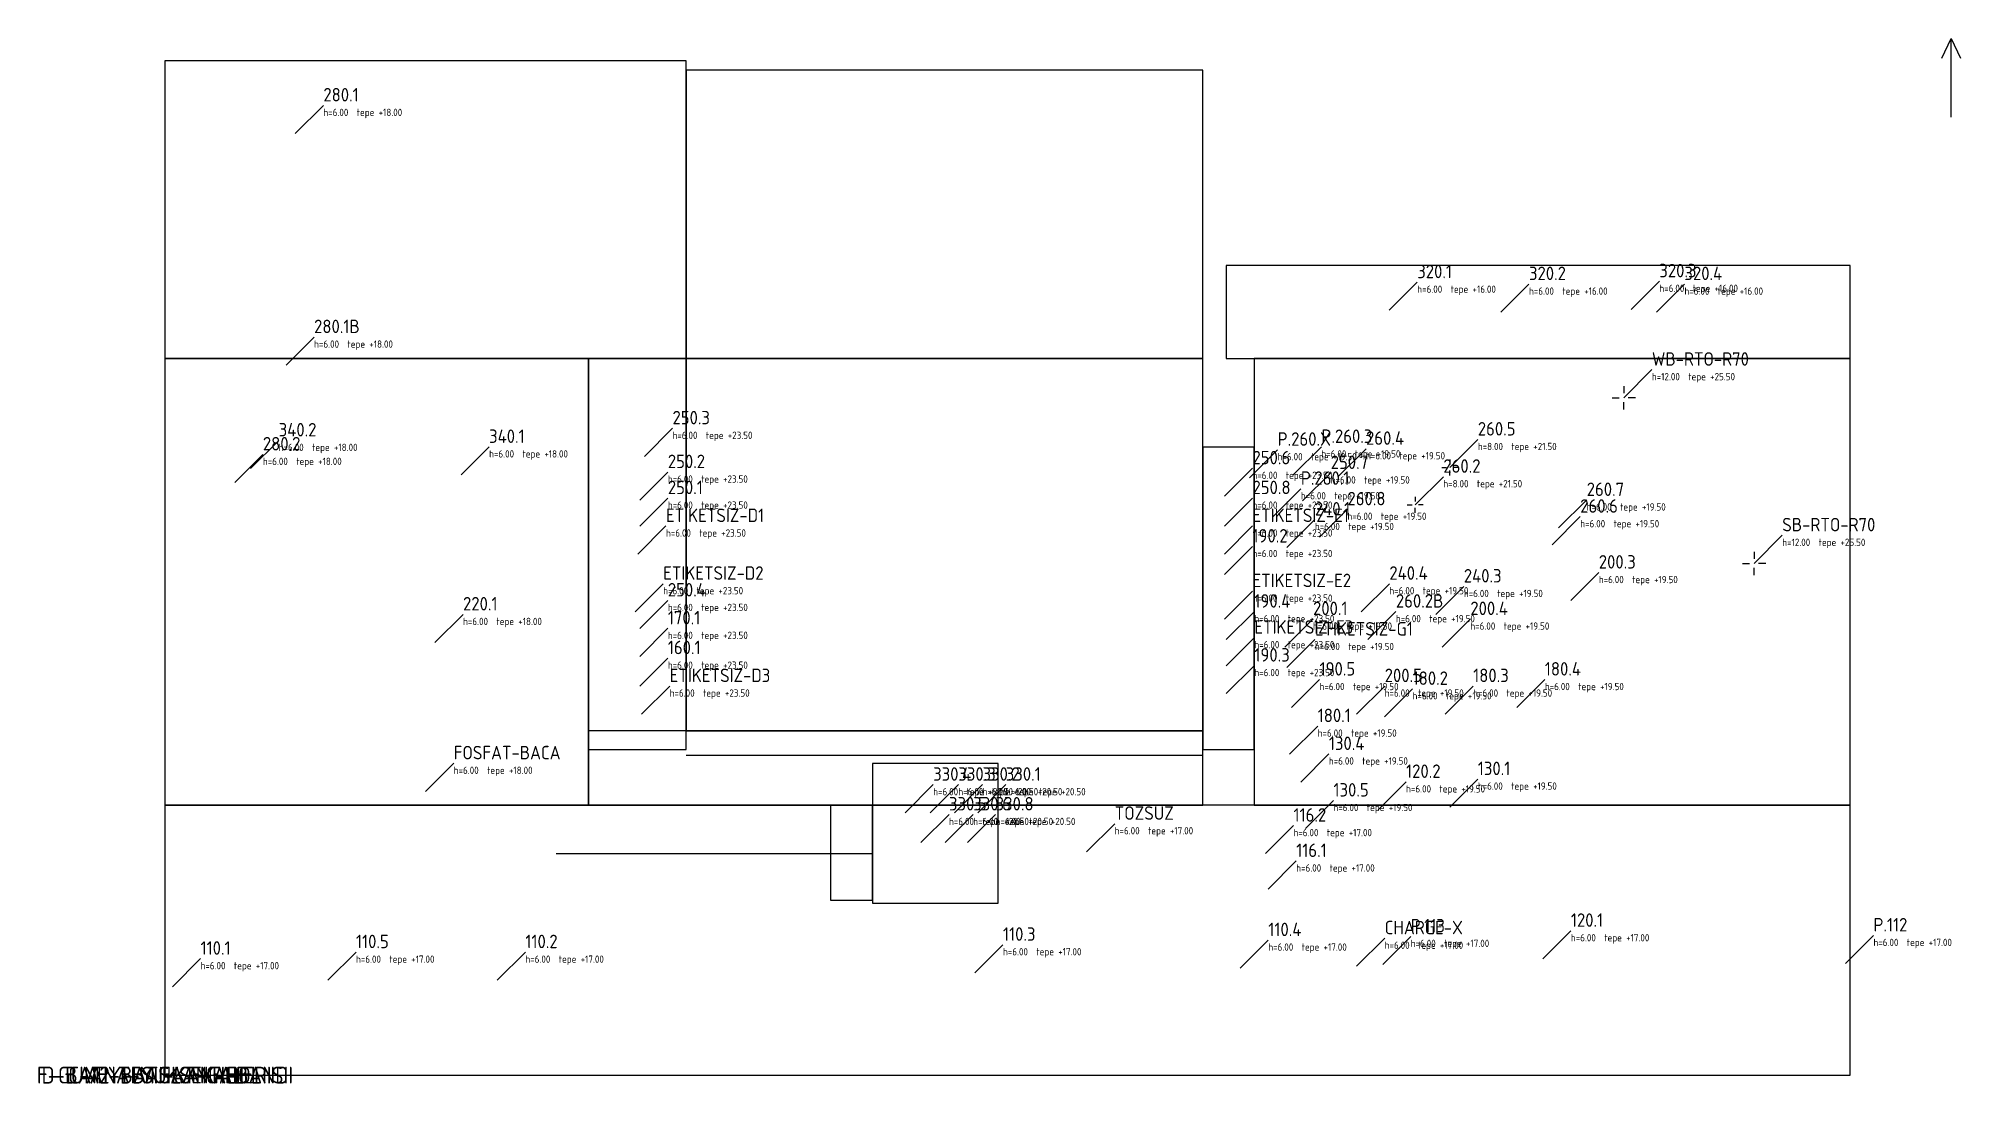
# Model space of a CAD drawing. Header units: metres. Extents: x -23 to 320, y -2 to 185.
import ezdxf
from ezdxf.enums import TextEntityAlignment as Align

# ---------------------------------------------------------------- set-up
doc = ezdxf.new("R2010")
doc.units = ezdxf.units.M
for name, color, linetype in [('00-SINIR', 8, 'Continuous'), ('01-EKSEN', 8, 'Continuous'), ('13-KORKULUK', 31, 'Continuous'), ('16-KOPRU-BORU-HATTI', 33, 'Continuous'), ('20-BACA-260', 150, 'Continuous'), ('20-BACA-RTO', 1, 'Continuous'), ('30-BACA-KODU', 7, 'Continuous'), ('31-KILAVUZ-CIZGI', 8, 'Continuous')]:
    doc.layers.add(name, color=color, linetype=linetype)
doc.styles.add('ANNOT', font='isocp.shx')

# ---------------------------------------------------------------- blocks, each defined once
blk = doc.blocks.new('BACA_260_D1100_H8000')
at = {"layer": '20-BACA-260'}
for p, q in [((-1.43, 0, 0.18), (-0.55, 0, 4.4)), ((0, 1.43, 0.18), (0, 0.55, 4.4)), ((1.43, 0, 0.18), (0.55, 0, 4.4)), ((0, -1.43, 0.18), (0, -0.55, 4.4))]:
    blk.add_line(p, q, dxfattribs=at)
blk = doc.blocks.new('BACA_RTO_D1600_H12000')
at = {"layer": '20-BACA-RTO'}
for p, q in [((-2.08, 0, 0.18), (-0.8, 0, 6.6)), ((0, 2.08, 0.18), (0, 0.8, 6.6)), ((2.08, 0, 0.18), (0.8, 0, 6.6)), ((0, -2.08, 0.18), (0, -0.8, 6.6))]:
    blk.add_line(p, q, dxfattribs=at)

msp = doc.modelspace()

# ---------------------------------------------------------------- linework, layer by layer
at = {"layer": '00-SINIR'}
for points in [[(0, 127.63), (92.82, 127.63), (92.82, 180.67), (0, 180.67)], [(92.82, 127.63), (184.81, 127.63), (184.81, 179.01), (92.82, 179.01)], [(188.96, 127.63), (300.01, 127.63), (300.01, 144.2), (188.96, 144.2)], [(0, 48.07), (75.42, 48.07), (75.42, 127.63), (0, 127.63)], [(75.42, 58.01), (92.82, 58.01), (92.82, 127.63), (75.42, 127.63)], [(92.82, 61.33), (184.81, 61.33), (184.81, 127.63), (92.82, 127.63)], [(193.93, 48.07), (300.01, 48.07), (300.01, 127.63), (193.93, 127.63)], [(184.81, 58.01), (193.93, 58.01), (193.93, 111.88), (184.81, 111.88)], [(75.42, 48.07), (184.81, 48.07), (184.81, 61.33), (75.42, 61.33)], [(0, 0), (300.01, 0), (300.01, 48.07), (0, 48.07)]]:
    msp.add_lwpolyline(points, close=True, dxfattribs=at)
at = {"layer": '01-EKSEN'}
for points in [[(316.33, 181.17, 0), (318.01, 184.67, 0), (319.69, 181.17, 0)], [(318.01, 170.67, 0), (318.01, 184.67, 0)]]:
    msp.add_polyline3d(points, dxfattribs=at)
at = {"layer": '13-KORKULUK'}
for p, q in [((125.97, 55.53, 14.5), (125.97, 55.53, 15.6)), ((125.97, 55.53, 14.5), (125.97, 55.53, 15.6)), ((129.17, 55.53, 14.5), (129.17, 55.53, 15.6)), ((132.36, 55.53, 14.5), (132.36, 55.53, 15.6)), ((135.56, 55.53, 14.5), (135.56, 55.53, 15.6)), ((138.76, 55.53, 14.5), (138.76, 55.53, 15.6)), ((141.95, 55.53, 14.5), (141.95, 55.53, 15.6)), ((145.15, 55.53, 14.5), (145.15, 55.53, 15.6)), ((148.35, 55.53, 14.5), (148.35, 55.53, 15.6)), ((148.35, 55.53, 14.5), (148.35, 55.53, 15.6)), ((125.97, 52.42, 14.5), (125.97, 52.42, 15.6)), ((148.35, 52.42, 14.5), (148.35, 52.42, 15.6)), ((118.51, 48.07, 14.5), (118.51, 48.07, 15.6)), ((118.51, 48.07, 14.5), (118.51, 48.07, 15.6)), ((122.24, 48.07, 14.5), (122.24, 48.07, 15.6)), ((125.97, 49.31, 14.5), (125.97, 49.31, 15.6)), ((125.97, 48.07, 14.5), (125.97, 48.07, 15.6)), ((125.97, 48.07, 14.5), (125.97, 48.07, 15.6)), ((148.35, 49.31, 14.5), (148.35, 49.31, 15.6)), ((118.51, 44.69, 14.5), (118.51, 44.69, 15.6)), ((125.97, 46.2, 14.5), (125.97, 46.2, 15.6)), ((125.97, 44.69, 14.5), (125.97, 44.69, 15.6)), ((148.35, 46.2, 14.5), (148.35, 46.2, 15.6)), ((118.51, 41.3, 14.5), (118.51, 41.3, 15.6)), ((125.97, 43.09, 14.5), (125.97, 43.09, 15.6)), ((125.97, 41.3, 14.5), (125.97, 41.3, 15.6)), ((148.35, 43.09, 14.5), (148.35, 43.09, 15.6)), ((118.51, 37.92, 14.5), (118.51, 37.92, 15.6)), ((125.97, 39.99, 14.5), (125.97, 39.99, 15.6)), ((125.97, 37.92, 14.5), (125.97, 37.92, 15.6)), ((148.35, 39.99, 14.5), (148.35, 39.99, 15.6)), ((118.51, 34.54, 14.5), (118.51, 34.54, 15.6)), ((125.97, 36.88, 14.5), (125.97, 36.88, 15.6)), ((125.97, 34.54, 14.5), (125.97, 34.54, 15.6)), ((148.35, 36.88, 14.5), (148.35, 36.88, 15.6)), ((118.51, 31.16, 14.5), (118.51, 31.16, 15.6)), ((118.51, 31.16, 14.5), (118.51, 31.16, 15.6)), ((122.24, 31.16, 14.5), (122.24, 31.16, 15.6)), ((125.97, 33.77, 14.5), (125.97, 33.77, 15.6)), ((125.97, 31.16, 14.5), (125.97, 31.16, 15.6)), ((125.97, 31.16, 14.5), (125.97, 31.16, 15.6)), ((148.35, 33.77, 14.5), (148.35, 33.77, 15.6)), ((125.97, 30.66, 14.5), (125.97, 30.66, 15.6)), ((125.97, 30.66, 14.5), (125.97, 30.66, 15.6)), ((129.17, 30.66, 14.5), (129.17, 30.66, 15.6)), ((132.36, 30.66, 14.5), (132.36, 30.66, 15.6)), ((135.56, 30.66, 14.5), (135.56, 30.66, 15.6)), ((138.76, 30.66, 14.5), (138.76, 30.66, 15.6)), ((141.95, 30.66, 14.5), (141.95, 30.66, 15.6)), ((145.15, 30.66, 14.5), (145.15, 30.66, 15.6)), ((148.35, 30.66, 14.5), (148.35, 30.66, 15.6)), ((148.35, 30.66, 14.5), (148.35, 30.66, 15.6))]:
    msp.add_line(p, q, dxfattribs=at)
for points in [[(125.97, 30.66, 15.6), (148.35, 30.66, 15.6), (148.35, 55.53, 15.6), (125.97, 55.53, 15.6), (125.97, 30.66, 15.6)], [(125.97, 30.66, 15.05), (148.35, 30.66, 15.05), (148.35, 55.53, 15.05), (125.97, 55.53, 15.05), (125.97, 30.66, 15.05)], [(118.51, 31.16, 15.6), (125.97, 31.16, 15.6), (125.97, 48.07, 15.6), (118.51, 48.07, 15.6), (118.51, 31.16, 15.6)], [(118.51, 31.16, 15.05), (125.97, 31.16, 15.05), (125.97, 48.07, 15.05), (118.51, 48.07, 15.05), (118.51, 31.16, 15.05)]]:
    msp.add_polyline3d(points, dxfattribs=at)
at = {"layer": '16-KOPRU-BORU-HATTI'}
for p, q in [((92.82, 57.02, 17.2), (98.95, 57.02, 19.6)), ((98.95, 57.02, 17.2), (105.09, 57.02, 19.6)), ((105.09, 57.02, 17.2), (111.22, 57.02, 19.6)), ((111.22, 57.02, 17.2), (117.35, 57.02, 19.6)), ((117.35, 57.02, 17.2), (123.48, 57.02, 19.6)), ((123.48, 57.02, 17.2), (129.62, 57.02, 19.6)), ((129.62, 57.02, 17.2), (135.75, 57.02, 19.6)), ((135.75, 57.02, 17.2), (141.88, 57.02, 19.6)), ((141.88, 57.02, 17.2), (148.01, 57.02, 19.6)), ((148.01, 57.02, 17.2), (154.15, 57.02, 19.6)), ((154.15, 57.02, 17.2), (160.28, 57.02, 19.6)), ((160.28, 57.02, 17.2), (166.41, 57.02, 19.6)), ((166.41, 57.02, 17.2), (172.55, 57.02, 19.6)), ((172.55, 57.02, 17.2), (178.68, 57.02, 19.6)), ((178.68, 57.02, 17.2), (184.81, 57.02, 19.6)), ((69.62, 39.45, 13), (75.88, 39.45, 15.4)), ((75.88, 39.45, 13), (82.14, 39.45, 15.4)), ((82.14, 39.45, 13), (88.4, 39.45, 15.4)), ((88.4, 39.45, 13), (94.66, 39.45, 15.4)), ((94.66, 39.45, 13), (100.92, 39.45, 15.4)), ((100.92, 39.45, 13), (107.19, 39.45, 15.4)), ((107.19, 39.45, 13), (113.45, 39.45, 15.4)), ((113.45, 39.45, 13), (119.71, 39.45, 15.4)), ((119.71, 39.45, 13), (125.97, 39.45, 15.4))]:
    msp.add_line(p, q, dxfattribs=at)
at = {"layer": '31-KILAVUZ-CIZGI'}
for points in [[(23.2, 167.74, 18), (23.2, 167.74, 20.5), (28.2, 172.74, 20.5)], [(217.96, 136.25, 16), (217.96, 136.25, 18.5), (222.96, 141.25, 18.5)], [(237.85, 135.91, 16), (237.85, 135.91, 18.5), (242.85, 140.91, 18.5)], [(261.06, 136.41, 16), (261.06, 136.41, 18.5), (266.06, 141.41, 18.5)], [(265.53, 135.91, 16), (265.53, 135.91, 18.5), (270.53, 140.91, 18.5)], [(21.55, 126.47, 18), (21.55, 126.47, 20.5), (26.55, 131.47, 20.5)], [(259.73, 120.67, 25.5), (259.73, 120.67, 28), (264.73, 125.67, 28)], [(15.25, 108.07, 18), (15.25, 108.07, 20.5), (20.25, 113.07, 20.5)], [(85.36, 110.22, 23.5), (85.36, 110.22, 26), (90.36, 115.22, 26)], [(228.74, 108.23, 21.5), (228.74, 108.23, 24), (233.74, 113.23, 24)], [(12.43, 105.58, 18), (12.43, 105.58, 20.5), (17.43, 110.58, 20.5)], [(52.71, 106.91, 18), (52.71, 106.91, 20.5), (57.71, 111.91, 20.5)], [(193.1, 106.41, 19.5), (193.1, 106.41, 22), (198.1, 111.41, 22)], [(200.89, 106.91, 19.5), (200.89, 106.91, 22), (205.89, 111.91, 22)], [(208.84, 106.58, 19.5), (208.84, 106.58, 22), (213.84, 111.58, 22)], [(84.53, 102.43, 23.5), (84.53, 102.43, 26), (89.53, 107.43, 26)], [(188.62, 103.1, 23.5), (188.62, 103.1, 26), (193.62, 108.1, 26)], [(202.55, 102.27, 19.5), (202.55, 102.27, 22), (207.55, 107.27, 22)], [(222.6, 101.6, 21.5), (222.6, 101.6, 24), (227.6, 106.6, 24)], [(84.53, 97.79, 23.5), (84.53, 97.79, 26), (89.53, 102.79, 26)], [(188.62, 97.79, 23.5), (188.62, 97.79, 26), (193.62, 102.79, 26)], [(197.24, 99.45, 19.5), (197.24, 99.45, 22), (202.24, 104.45, 22)], [(205.53, 95.8, 19.5), (205.53, 95.8, 22), (210.53, 100.8, 22)], [(246.97, 94.48, 19.5), (246.97, 94.48, 22), (251.97, 99.48, 22)], [(248.13, 97.46, 19.5), (248.13, 97.46, 22), (253.13, 102.46, 22)], [(84.2, 92.82, 23.5), (84.2, 92.82, 26), (89.2, 97.82, 26)], [(188.62, 92.82, 23.5), (188.62, 92.82, 26), (193.62, 97.82, 26)], [(199.73, 93.98, 19.5), (199.73, 93.98, 22), (204.73, 98.98, 22)], [(282.94, 91.16, 25.5), (282.94, 91.16, 28), (287.94, 96.16, 28)], [(188.62, 89.17, 23.5), (188.62, 89.17, 26), (193.62, 94.17, 26)], [(250.28, 84.53, 19.5), (250.28, 84.53, 22), (255.28, 89.53, 22)], [(83.7, 82.54, 23.5), (83.7, 82.54, 26), (88.7, 87.54, 26)], [(188.62, 81.22, 23.5), (188.62, 81.22, 26), (193.62, 86.22, 26)], [(212.99, 82.54, 19.5), (212.99, 82.54, 22), (217.99, 87.54, 22)], [(226.25, 82.05, 19.5), (226.25, 82.05, 22), (231.25, 87.05, 22)], [(84.53, 79.56, 23.5), (84.53, 79.56, 26), (89.53, 84.56, 26)], [(188.96, 77.57, 23.5), (188.96, 77.57, 26), (193.96, 82.57, 26)], [(214.15, 77.57, 19.5), (214.15, 77.57, 22), (219.15, 82.57, 22)], [(48.07, 77.07, 18), (48.07, 77.07, 20.5), (53.07, 82.07, 20.5)], [(84.53, 74.59, 23.5), (84.53, 74.59, 26), (89.53, 79.59, 26)], [(199.4, 76.25, 19.5), (199.4, 76.25, 22), (204.4, 81.25, 22)], [(227.41, 76.25, 19.5), (227.41, 76.25, 22), (232.41, 81.25, 22)], [(188.96, 72.93, 23.5), (188.96, 72.93, 26), (193.96, 77.93, 26)], [(199.73, 72.6, 19.5), (199.73, 72.6, 22), (204.73, 77.6, 22)], [(84.53, 69.28, 23.5), (84.53, 69.28, 26), (89.53, 74.28, 26)], [(188.96, 67.96, 23.5), (188.96, 67.96, 26), (193.96, 72.96, 26)], [(84.86, 64.31, 23.5), (84.86, 64.31, 26), (89.86, 69.31, 26)], [(200.56, 65.47, 19.5), (200.56, 65.47, 22), (205.56, 70.47, 22)], [(212.16, 64.31, 19.5), (212.16, 64.31, 22), (217.16, 69.31, 22)], [(217.13, 63.81, 19.5), (217.13, 63.81, 22), (222.13, 68.81, 22)], [(227.91, 64.31, 19.5), (227.91, 64.31, 22), (232.91, 69.31, 22)], [(240.67, 65.47, 19.5), (240.67, 65.47, 22), (245.67, 70.47, 22)], [(200.23, 57.18, 19.5), (200.23, 57.18, 22), (205.23, 62.18, 22)], [(46.41, 50.55, 18), (46.41, 50.55, 20.5), (51.41, 55.55, 20.5)], [(202.22, 52.21, 19.5), (202.22, 52.21, 22), (207.22, 57.21, 22)], [(131.77, 46.74, 20.5), (131.77, 46.74, 23), (136.77, 51.74, 23)], [(136.25, 46.74, 20.5), (136.25, 46.74, 23), (141.25, 51.74, 23)], [(140.56, 46.74, 20.5), (140.56, 46.74, 23), (145.56, 51.74, 23)], [(144.7, 46.74, 20.5), (144.7, 46.74, 23), (149.7, 51.74, 23)], [(215.97, 47.24, 19.5), (215.97, 47.24, 22), (220.97, 52.24, 22)], [(228.74, 47.74, 19.5), (228.74, 47.74, 22), (233.74, 52.74, 22)], [(203.04, 43.92, 19.5), (203.04, 43.92, 22), (208.04, 48.92, 22)], [(134.59, 41.44, 20.5), (134.59, 41.44, 23), (139.59, 46.44, 23)], [(138.9, 41.44, 20.5), (138.9, 41.44, 23), (143.9, 46.44, 23)], [(142.88, 41.44, 20.5), (142.88, 41.44, 23), (147.88, 46.44, 23)], [(164.09, 39.78, 17), (164.09, 39.78, 19.5), (169.09, 44.78, 19.5)], [(195.92, 39.45, 17), (195.92, 39.45, 19.5), (200.92, 44.45, 19.5)], [(196.41, 33.15, 17), (196.41, 33.15, 19.5), (201.41, 38.15, 19.5)], [(191.44, 19.06, 17), (191.44, 19.06, 19.5), (196.44, 24.06, 19.5)], [(212.16, 19.39, 17), (212.16, 19.39, 19.5), (217.16, 24.39, 19.5)], [(216.8, 19.72, 17), (216.8, 19.72, 19.5), (221.8, 24.72, 19.5)], [(245.31, 20.72, 17), (245.31, 20.72, 19.5), (250.31, 25.72, 19.5)], [(299.18, 19.89, 17), (299.18, 19.89, 19.5), (304.18, 24.89, 19.5)], [(1.33, 15.75, 17), (1.33, 15.75, 19.5), (6.33, 20.75, 19.5)], [(29.01, 16.91, 17), (29.01, 16.91, 19.5), (34.01, 21.91, 19.5)], [(59.17, 16.91, 17), (59.17, 16.91, 19.5), (64.17, 21.91, 19.5)], [(144.2, 18.23, 17), (144.2, 18.23, 19.5), (149.2, 23.23, 19.5)]]:
    msp.add_polyline3d(points, dxfattribs=at)

# ---------------------------------------------------------------- block references
at = {"layer": '20-BACA-260'}
for p in [(228.74, 108.23, 13.5), (222.6, 101.6, 13.5)]:
    msp.add_blockref('BACA_260_D1100_H8000', p, dxfattribs=at)
at = {"layer": '20-BACA-RTO'}
for p in [(259.73, 120.67, 13.5), (282.94, 91.16, 13.5)]:
    msp.add_blockref('BACA_RTO_D1600_H12000', p, dxfattribs=at)

# ---------------------------------------------------------------- texts
at = {"layer": '30-BACA-KODU', "color": 170, "style": 'ANNOT'}
for s, p in [('280.1', (28.2, 173.44, 20.5)), ('280.1B', (26.55, 132.17, 20.5)), ('280.2', (17.43, 111.28, 20.5))]:
    msp.add_text(s, height=2.4, dxfattribs=at).set_placement(p)
at = {"layer": '30-BACA-KODU', "color": 8, "style": 'ANNOT'}
for s, p in [('h=6.00  tepe +18.00', (28.2, 170.84, 20.5)), ('h=6.00  tepe +16.00', (222.96, 139.35, 18.5)), ('h=6.00  tepe +16.00', (242.85, 139.01, 18.5)), ('h=6.00  tepe +16.00', (266.06, 139.51, 18.5)), ('h=6.00  tepe +16.00', (270.53, 139.01, 18.5)), ('h=6.00  tepe +18.00', (26.55, 129.57, 20.5)), ('h=12.00  tepe +25.50', (264.73, 123.77, 28)), ('h=6.00  tepe +23.50', (90.36, 113.32, 26)), ('h=6.00  tepe +18.00', (17.43, 108.68, 20.5)), ('h=6.00  tepe +18.00', (20.25, 111.17, 20.5)), ('h=6.00  tepe +18.00', (57.71, 110.01, 20.5)), ('h=6.00  tepe +19.50', (198.1, 109.51, 22)), ('h=6.00  tepe +19.50', (205.89, 110.01, 22)), ('h=6.00  tepe +19.50', (213.84, 109.68, 22)), ('h=8.00  tepe +21.50', (233.74, 111.33, 24)), ('h=6.00  tepe +23.50', (89.53, 105.53, 26)), ('h=6.00  tepe +23.50', (193.62, 106.2, 26)), ('h=6.00  tepe +19.50', (207.55, 105.37, 22)), ('h=6.00  tepe +19.50', (202.24, 102.55, 22)), ('h=8.00  tepe +21.50', (227.6, 104.7, 24)), ('h=6.00  tepe +23.50', (89.53, 100.89, 26)), ('h=6.00  tepe +23.50', (193.62, 100.89, 26)), ('h=6.00  tepe +19.50', (210.53, 98.9, 22)), ('h=6.00  tepe +19.50', (253.13, 100.56, 22)), ('h=6.00  tepe +23.50', (89.2, 95.92, 26)), ('h=6.00  tepe +23.50', (193.62, 95.92, 26)), ('h=6.00  tepe +19.50', (204.73, 97.08, 22)), ('h=6.00  tepe +19.50', (251.97, 97.58, 22)), ('h=6.00  tepe +23.50', (193.62, 92.27, 26)), ('h=12.00  tepe +25.50', (287.94, 94.26, 28)), ('h=6.00  tepe +23.50', (88.7, 85.64, 26)), ('h=6.00  tepe +23.50', (193.62, 84.32, 26)), ('h=6.00  tepe +19.50', (217.99, 85.64, 22)), ('h=6.00  tepe +19.50', (231.25, 85.15, 22)), ('h=6.00  tepe +19.50', (255.28, 87.63, 22)), ('h=6.00  tepe +23.50', (89.53, 82.66, 26)), ('h=6.00  tepe +18.00', (53.07, 80.17, 20.5)), ('h=6.00  tepe +23.50', (89.53, 77.69, 26)), ('h=6.00  tepe +23.50', (193.96, 80.67, 26)), ('h=6.00  tepe +19.50', (204.4, 79.34, 22)), ('h=6.00  tepe +19.50', (219.15, 80.67, 22)), ('h=6.00  tepe +19.50', (232.41, 79.34, 22)), ('h=6.00  tepe +23.50', (193.96, 76.03, 26)), ('h=6.00  tepe +19.50', (204.73, 75.7, 22)), ('h=6.00  tepe +23.50', (89.53, 72.38, 26)), ('h=6.00  tepe +23.50', (193.96, 71.06, 26)), ('h=6.00  tepe +23.50', (89.86, 67.41, 26)), ('h=6.00  tepe +19.50', (205.56, 68.57, 22)), ('h=6.00  tepe +19.50', (217.16, 67.41, 22)), ('h=6.00  tepe +19.50', (232.91, 67.41, 22)), ('h=6.00  tepe +19.50', (245.67, 68.57, 22)), ('h=6.00  tepe +19.50', (222.13, 66.91, 22)), ('h=6.00  tepe +19.50', (205.23, 60.28, 22)), ('h=6.00  tepe +18.00', (51.41, 53.65, 20.5)), ('h=6.00  tepe +19.50', (207.22, 55.31, 22)), ('h=6.00  tepe +19.50', (220.97, 50.34, 22)), ('h=6.00  tepe +19.50', (233.74, 50.84, 22)), ('h=6.00  tepe +20.50', (136.77, 49.84, 23)), ('h=6.00  tepe +20.50', (141.25, 49.84, 23)), ('h=6.00  tepe +20.50', (145.56, 49.84, 23)), ('h=6.00  tepe +20.50', (149.7, 49.84, 23)), ('h=6.00  tepe +19.50', (208.04, 47.02, 22)), ('h=6.00  tepe +20.50', (139.59, 44.54, 23)), ('h=6.00  tepe +20.50', (143.9, 44.54, 23)), ('h=6.00  tepe +20.50', (147.88, 44.54, 23)), ('h=6.00  tepe +17.00', (169.09, 42.88, 19.5)), ('h=6.00  tepe +17.00', (200.92, 42.55, 19.5)), ('h=6.00  tepe +17.00', (201.41, 36.25, 19.5)), ('h=6.00  tepe +17.00', (221.8, 22.82, 19.5)), ('h=6.00  tepe +17.00', (250.31, 23.82, 19.5)), ('h=6.00  tepe +17.00', (304.18, 22.99, 19.5)), ('h=6.00  tepe +17.00', (34.01, 20.01, 19.5)), ('h=6.00  tepe +17.00', (64.17, 20.01, 19.5)), ('h=6.00  tepe +17.00', (149.2, 21.33, 19.5)), ('h=6.00  tepe +17.00', (196.44, 22.16, 19.5)), ('h=6.00  tepe +17.00', (217.16, 22.49, 19.5)), ('h=6.00  tepe +17.00', (6.33, 18.85, 19.5))]:
    msp.add_text(s, height=1.3, dxfattribs=at).set_placement(p)
at = {"layer": '30-BACA-KODU', "color": 190, "style": 'ANNOT'}
for s, p in [('320.1', (222.96, 141.95, 18.5)), ('320.2', (242.85, 141.62, 18.5)), ('320.3', (266.06, 142.11, 18.5)), ('320.4', (270.53, 141.62, 18.5))]:
    msp.add_text(s, height=2.4, dxfattribs=at).set_placement(p)
at = {"layer": '30-BACA-KODU', "color": 1, "style": 'ANNOT'}
for s, p in [('WB-RTO-R70', (264.73, 126.37, 28)), ('SB-RTO-R70', (287.94, 96.86, 28)), ('110.5', (34.01, 22.61, 19.5)), ('110.2', (64.17, 22.61, 19.5)), ('110.3', (149.2, 23.93, 19.5)), ('110.4', (196.44, 24.76, 19.5)), ('110.1', (6.33, 21.45, 19.5))]:
    msp.add_text(s, height=2.4, dxfattribs=at).set_placement(p)
at = {"layer": '30-BACA-KODU', "color": 130, "style": 'ANNOT'}
for s, p in [('250.3', (90.36, 115.92, 26)), ('250.2', (89.53, 108.13, 26)), ('250.6', (193.62, 108.8, 26)), ('250.7', (207.55, 107.97, 22)), ('250.1', (89.53, 103.49, 26)), ('250.8', (193.62, 103.49, 26)), ('250.4', (89.53, 85.26, 26))]:
    msp.add_text(s, height=2.4, dxfattribs=at).set_placement(p)
at = {"layer": '30-BACA-KODU', "color": 230, "style": 'ANNOT'}
for s, p in [('340.2', (20.25, 113.77, 20.5)), ('340.1', (57.71, 112.61, 20.5))]:
    msp.add_text(s, height=2.4, dxfattribs=at).set_placement(p)
at = {"layer": '30-BACA-KODU', "color": 92, "style": 'ANNOT'}
for s, p in [('P.260.X', (198.1, 112.11, 22)), ('P.260.3', (205.89, 112.61, 22)), ('P.260.1', (202.24, 105.15, 22)), ('P.113', (221.8, 25.42, 19.5)), ('P.112', (304.18, 25.59, 19.5))]:
    msp.add_text(s, height=2.4, dxfattribs=at).set_placement(p)
at = {"layer": '30-BACA-KODU', "color": 150, "style": 'ANNOT'}
for s, p in [('260.4', (213.84, 112.28, 22)), ('260.5', (233.74, 113.93, 24)), ('260.2', (227.6, 107.3, 24)), ('260.8', (210.53, 101.5, 22)), ('260.7', (253.13, 103.16, 22)), ('260.6', (251.97, 100.18, 22)), ('260.2B', (219.15, 83.27, 22))]:
    msp.add_text(s, height=2.4, dxfattribs=at).set_placement(p)
at = {"layer": '30-BACA-KODU', "color": 22, "style": 'ANNOT'}
for s, p in [('ETIKETSIZ-D1', (89.2, 98.52, 26)), ('ETIKETSIZ-E1', (193.62, 98.52, 26)), ('ETIKETSIZ-D2', (88.7, 88.24, 26)), ('ETIKETSIZ-E2', (193.62, 86.92, 26)), ('ETIKETSIZ-E3', (193.96, 78.63, 26)), ('ETIKETSIZ-G1', (204.73, 78.3, 22)), ('ETIKETSIZ-D3', (89.86, 70.01, 26))]:
    msp.add_text(s, height=2.4, dxfattribs=at).set_placement(p)
at = {"layer": '30-BACA-KODU', "color": 110, "style": 'ANNOT'}
for s, p in [('240.1', (204.73, 99.68, 22)), ('240.4', (217.99, 88.24, 22)), ('240.3', (231.25, 87.75, 22))]:
    msp.add_text(s, height=2.4, dxfattribs=at).set_placement(p)
at = {"layer": '30-BACA-KODU', "color": 50, "style": 'ANNOT'}
for s, p in [('190.2', (193.62, 94.87, 26)), ('190.4', (193.96, 83.27, 26)), ('190.3', (193.96, 73.66, 26)), ('190.5', (205.56, 71.17, 22))]:
    msp.add_text(s, height=2.4, dxfattribs=at).set_placement(p)
at = {"layer": '30-BACA-KODU', "color": 70, "style": 'ANNOT'}
for s, p in [('200.3', (255.28, 90.23, 22)), ('200.1', (204.4, 81.95, 22)), ('200.4', (232.41, 81.95, 22)), ('200.5', (217.16, 70.01, 22))]:
    msp.add_text(s, height=2.4, dxfattribs=at).set_placement(p)
at = {"layer": '30-BACA-KODU', "color": 90, "style": 'ANNOT'}
msp.add_text('220.1', height=2.4, dxfattribs=at).set_placement((53.07, 82.77, 20.5))
at = {"layer": '30-BACA-KODU', "color": 30, "style": 'ANNOT'}
msp.add_text('170.1', height=2.4, dxfattribs=at).set_placement((89.53, 80.29, 26))
at = {"layer": '30-BACA-KODU', "color": 6, "style": 'ANNOT'}
msp.add_text('160.1', height=2.4, dxfattribs=at).set_placement((89.53, 74.98, 26))
at = {"layer": '30-BACA-KODU', "color": 40, "style": 'ANNOT'}
for s, p in [('180.2', (222.13, 69.51, 22)), ('180.3', (232.91, 70.01, 22)), ('180.4', (245.67, 71.17, 22)), ('180.1', (205.23, 62.88, 22))]:
    msp.add_text(s, height=2.4, dxfattribs=at).set_placement(p)
at = {"layer": '30-BACA-KODU', "color": 12, "style": 'ANNOT'}
for s, p in [('FOSFAT-BACA', (51.41, 56.25, 20.5)), ('TOZSUZ', (169.09, 45.48, 19.5)), ('CHARGE-X', (217.16, 25.09, 19.5))]:
    msp.add_text(s, height=2.4, dxfattribs=at).set_placement(p)
at = {"layer": '30-BACA-KODU', "color": 5, "style": 'ANNOT'}
for s, p in [('130.4', (207.22, 57.91, 22)), ('130.1', (233.74, 53.44, 22)), ('130.5', (208.04, 49.62, 22))]:
    msp.add_text(s, height=2.4, dxfattribs=at).set_placement(p)
at = {"layer": '30-BACA-KODU', "color": 210, "style": 'ANNOT'}
for s, p in [('330.4', (136.77, 52.44, 23)), ('330.3', (141.25, 52.44, 23)), ('330.2', (145.56, 52.44, 23)), ('330.1', (149.7, 52.44, 23)), ('330.5', (139.59, 47.14, 23)), ('330.6', (143.9, 47.14, 23)), ('330.8', (147.88, 47.14, 23))]:
    msp.add_text(s, height=2.4, dxfattribs=at).set_placement(p)
at = {"layer": '30-BACA-KODU', "color": 4, "style": 'ANNOT'}
for s, p in [('120.2', (220.97, 52.94, 22)), ('120.1', (250.31, 26.42, 19.5))]:
    msp.add_text(s, height=2.4, dxfattribs=at).set_placement(p)
at = {"layer": '30-BACA-KODU', "color": 3, "style": 'ANNOT'}
for s, p in [('116.2', (200.92, 45.15, 19.5)), ('116.1', (201.41, 38.85, 19.5))]:
    msp.add_text(s, height=2.4, dxfattribs=at).set_placement(p)
at = {"layer": '30-BACA-KODU', "color": 8, "style": 'ANNOT'}
for s, p in [('F-GUNEY-BAGLANTI-BANDI', (0, 0, 15.2)), ('D-BATI-TESISAT-GALERISI', (0, 0, 17.7)), ('C-ANA-YUKSEK-HOL', (0, 0, 16.7)), ('A2-BATI-KANADI', (0, 0, 12.2))]:
    msp.add_text(s, height=3, dxfattribs=at).set_placement(p, align=Align.MIDDLE_CENTER)

doc.saveas('drawing.dxf')
